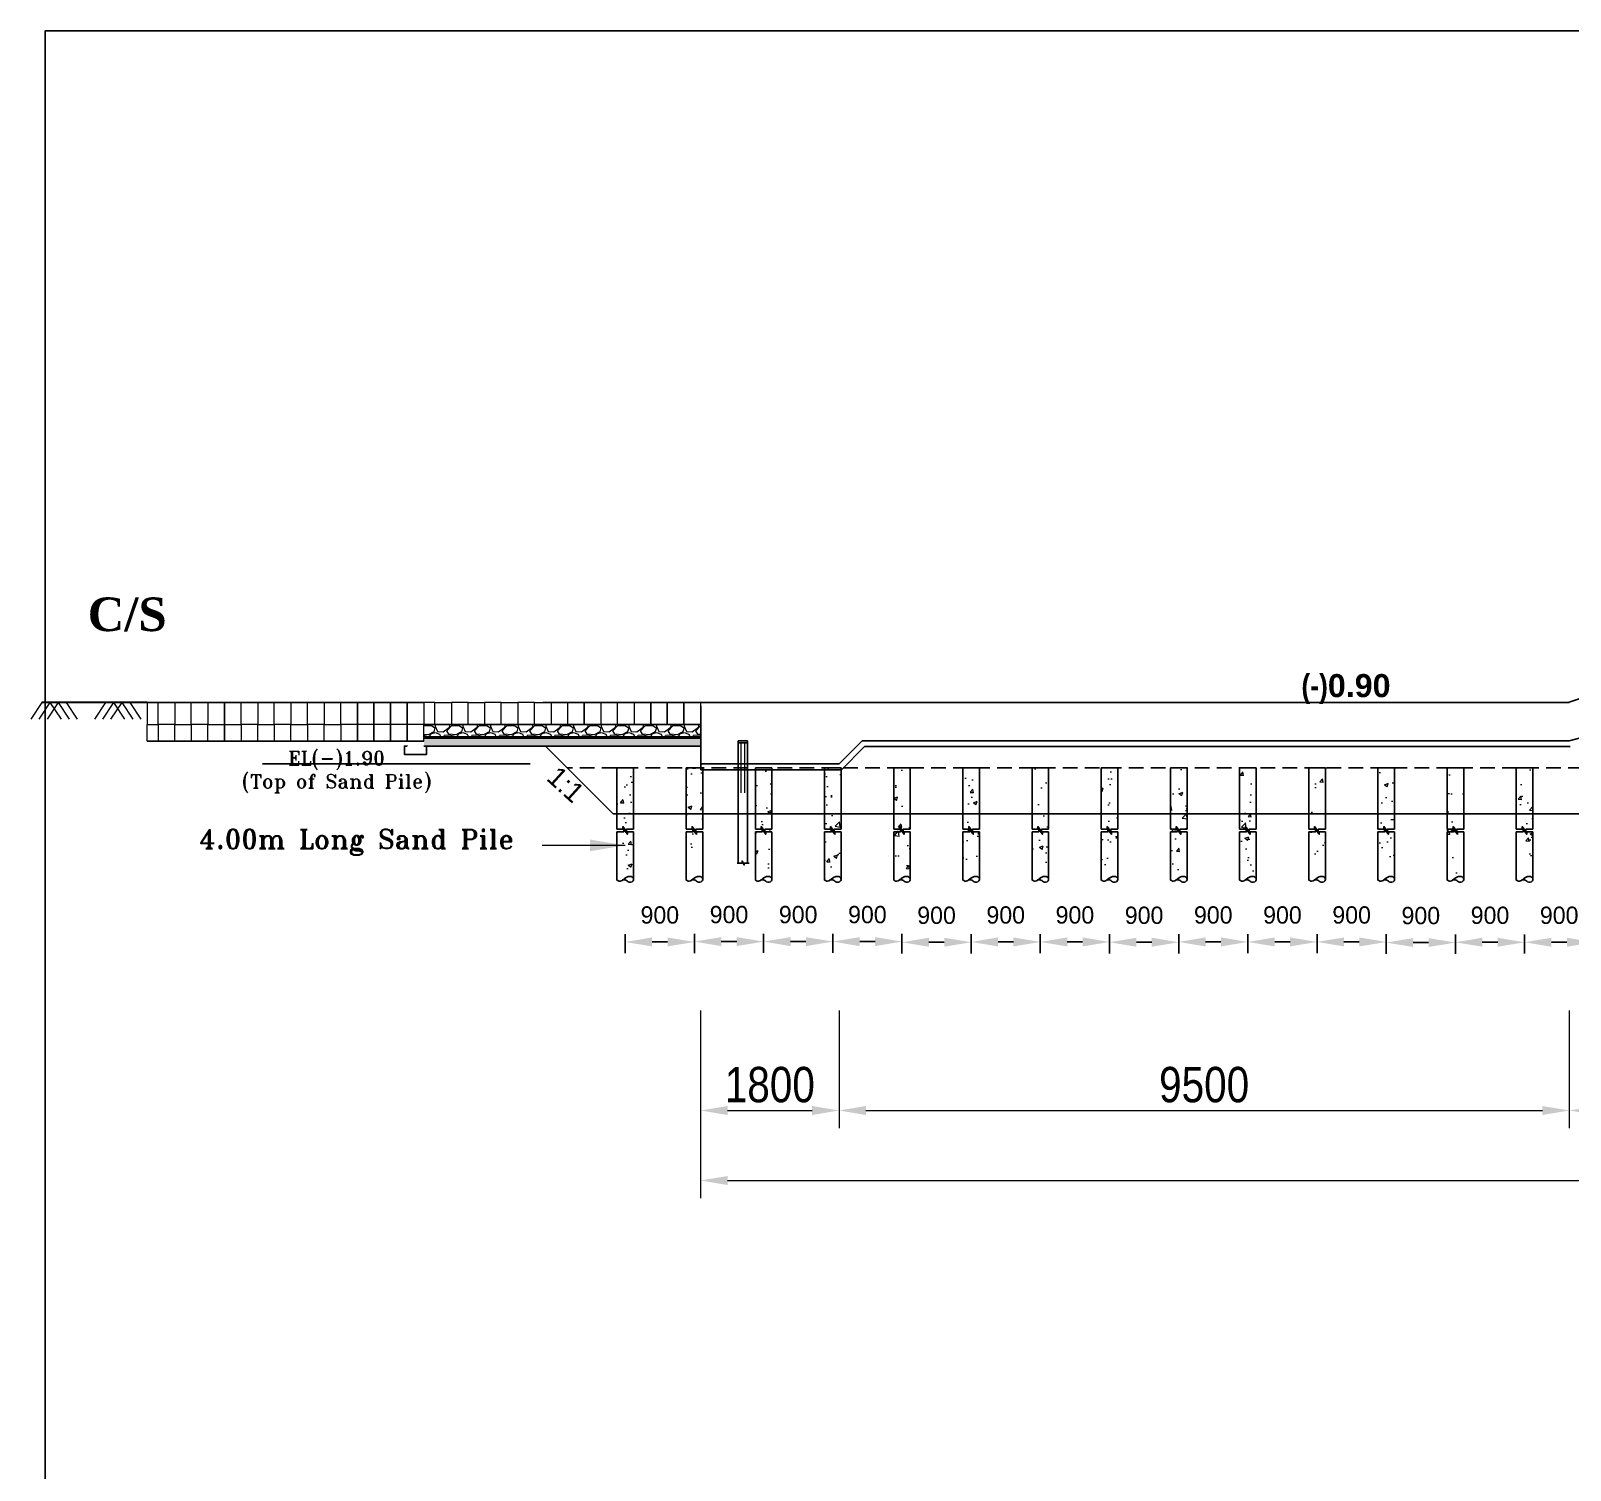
# Model space of a CAD drawing. Extents: x -358915 to 1258323, y -1585493 to -305611.
# Drawn here: x 951392 to 971418, y -1495691 to -1476960 of the extents above; entities that cross this region are included whole.
import ezdxf

# ---------------------------------------------------------------- set-up
doc = ezdxf.new("R2010")
doc.units = 0
doc.header["$LTSCALE"] = 300
doc.header["$MEASUREMENT"] = 0
doc.linetypes.add('DASHED2', pattern=[9.525, 6.35, -3.175])
doc.layers.get('DEFPOINTS').update_dxf_attribs({"linetype": 'CONTINUOUS'})
for name, color, linetype, lineweight in [('Dim', 7, 'CONTINUOUS', 9), ('Dimension', 8, 'CONTINUOUS', 18), ('HATCH', 252, 'CONTINUOUS', 5), ('line2', 3, 'CONTINUOUS', 30)]:
    doc.layers.add(name, color=color, linetype=linetype, lineweight=lineweight)
for name, color, linetype in [('LINE', 7, 'CONTINUOUS'), ('P1', 7, 'CONTINUOUS'), ('TEXT', 10, 'CONTINUOUS')]:
    doc.layers.add(name, color=color, linetype=linetype)
doc.styles.add('1-2', font='arial.ttf')
doc.styles.add('BIG', font='ROMANT.SHX')
doc.styles.add('dimText', font='ARIALN.TTF')
doc.styles.add('text', font='ARIALN.TTF', dxfattribs={"height": 1.6})
doc.dimstyles.new('3', dxfattribs={"dimtxt": 225, "dimasz": 350, "dimexe": 100, "dimexo": 25, "dimgap": 9, "dimtad": 0, "dimdec": 0, "dimzin": 0, "dimdsep": 46, "dimtxsty": 'Standard', "dimcen": 0, "dimclrd": 5, "dimclre": 6, "dimclrt": 256, "dimadec": 0, "dimazin": 0, "dimtfac": 1, "dimtdec": 0, "dimtofl": 0, "dimtmove": 2, "dimatfit": 3, "dimfxl": 1, "dimtolj": 1, "dimtzin": 0, "dimarcsym": 0})
doc.dimstyles.new('dim_230', dxfattribs={"dimtxt": 460, "dimasz": 460, "dimexe": 230, "dimexo": 100, "dimgap": 100, "dimtad": 1, "dimdec": 0, "dimzin": 0, "dimdsep": 46, "dimtxsty": 'dimText', "dimcen": 0.09, "dimclrd": 256, "dimclre": 256, "dimclrt": 7, "dimadec": 0, "dimazin": 0, "dimtfac": 1, "dimtdec": 0, "dimtofl": 0, "dimtmove": 0, "dimatfit": 3, "dimfxl": 1, "dimtolj": 1, "dimtzin": 0, "dimlwd": -1, "dimlwe": -1, "dimarcsym": 0})

# ---------------------------------------------------------------- blocks, each defined once
blk = doc.blocks.new('*D1559')
at = {"layer": 'DEFPOINTS', "color": 0, "ltscale": 500}
for p in [(960106, -1489608), (961906, -1489608), (961906, -1491010)]:
    blk.add_point(p, dxfattribs=at)
at = {"layer": 'Dim', "ltscale": 500}
for p, q in [((960106, -1489708), (960106, -1491240)), ((961906, -1489708), (961906, -1491240)), ((960456, -1491010), (961556, -1491010))]:
    blk.add_line(p, q, dxfattribs=at)
for points in [[(960456, -1490952), (960456, -1491069), (960106, -1491010)], [(961556, -1490952), (961556, -1491069), (961906, -1491010)]]:
    blk.add_solid(points, dxfattribs=at)
at = {"layer": 'Dim', "color": 7, "ltscale": 500, "insert": (961006, -1490676), "char_height": 460, "attachment_point": 5, "style": 'dimText'}
blk.add_mtext('\\A1;1800', dxfattribs=at)
blk = doc.blocks.new('*D1560')
at = {"layer": 'DEFPOINTS', "color": 0, "ltscale": 500}
for p in [(961906, -1489608), (971406, -1489608), (971406, -1491010)]:
    blk.add_point(p, dxfattribs=at)
at = {"layer": 'Dim', "ltscale": 500}
for p, q in [((961906, -1489708), (961906, -1491240)), ((971406, -1489708), (971406, -1491240)), ((962256, -1491010), (971056, -1491010))]:
    blk.add_line(p, q, dxfattribs=at)
for points in [[(962256, -1490952), (962256, -1491069), (961906, -1491010)], [(971056, -1490952), (971056, -1491069), (971406, -1491010)]]:
    blk.add_solid(points, dxfattribs=at)
at = {"layer": 'Dim', "color": 7, "ltscale": 500, "insert": (966656, -1490676), "char_height": 460, "attachment_point": 5, "style": 'dimText'}
blk.add_mtext('\\A1;9500', dxfattribs=at)
blk = doc.blocks.new('*D1561')
at = {"layer": 'DEFPOINTS', "color": 0, "ltscale": 500}
for p in [(971406, -1489608), (974606, -1489608), (974606, -1491010)]:
    blk.add_point(p, dxfattribs=at)
at = {"layer": 'Dim', "ltscale": 500}
for p, q in [((971406, -1489708), (971406, -1491240)), ((974606, -1489708), (974606, -1491240)), ((971756, -1491010), (974256, -1491010))]:
    blk.add_line(p, q, dxfattribs=at)
for points in [[(971756, -1490952), (971756, -1491069), (971406, -1491010)], [(974256, -1490952), (974256, -1491069), (974606, -1491010)]]:
    blk.add_solid(points, dxfattribs=at)
at = {"layer": 'Dim', "color": 7, "ltscale": 500, "insert": (973006, -1490676), "char_height": 460, "attachment_point": 5, "style": 'dimText'}
blk.add_mtext('\\A1;3200', dxfattribs=at)
blk = doc.blocks.new('*D1568')
at = {"layer": 'DEFPOINTS', "color": 0, "ltscale": 500}
for p in [(960106, -1490085), (1001176, -1490085), (1001176, -1491921)]:
    blk.add_point(p, dxfattribs=at)
at = {"layer": 'Dim', "ltscale": 500}
for p, q in [((960106, -1490185), (960106, -1492151)), ((1001176, -1490185), (1001176, -1492151)), ((960456, -1491921), (1000826, -1491921))]:
    blk.add_line(p, q, dxfattribs=at)
for points in [[(960456, -1491863), (960456, -1491980), (960106, -1491921)], [(1000826, -1491863), (1000826, -1491980), (1001176, -1491921)]]:
    blk.add_solid(points, dxfattribs=at)
at = {"layer": 'Dim', "color": 7, "ltscale": 500, "insert": (980641, -1491586), "char_height": 460, "attachment_point": 5, "style": 'dimText'}
blk.add_mtext('\\A1;41090', dxfattribs=at)
blk = doc.blocks.new('pile-X')
at = {"layer": 'Dim', "ltscale": 50}
h = blk.add_hatch(dxfattribs=at)
h.set_pattern_fill('AR-CONC', color=8, scale=100, style=0)
h.set_pattern_definition([(50, (-3010845.5, 571089.3), (717.26018, -62.75213), [75, -825]), (355, (-3010845.5, 571089.3), (-138.75133, 752.19213), [60, -660]), (100.4514, (-3010785.7, 571084.1), (578.50938, 689.43954), [63.74019, -701.14211]), (46.1842, (-3010845.5, 571289.3), (1067.24105, -165.51901), [112.5, -1237.5]), (96.6356, (-3010756.5, 571275.5), (934.6627, 974.11787), [95.6103, -1051.713]), (351.1842, (-3010845.5, 571289.3), (934.66195, 974.1186), [90, -990]), (21, (-3010745.5, 571239.3), (596.90705, -402.61889), [75, -825]), (326, (-3010745.5, 571239.3), (243.31533, 725.15005), [60, -660]), (71.4514, (-3010695.7, 571205.75), (840.22263, 322.5305), [63.74019, -701.14211]), (37.5, (-3010845.48, 571089.3), (12.159855, 332.893854), [0, -652, 0, -670, 0, -662.5]), (7.5, (-3010845.48, 571089.3), (263.069537, 394.41171), [0, -382, 0, -637, 0, -252.5]), (327.5, (-3011068.48, 571089.3), (533.822436, -22.554872), [0, -250, 0, -780, 0, -1035]), (317.5, (-3011168.48, 571089.3), (583.18617, 100.10498), [0, -325, 0, -518, 0, -735])])
h.paths.add_polyline_path([(-150, -1863), (-44, -1863), (-44, -1814), (22, -1903), (22, -1862), (150, -1862), (150, 0), (-150, 0)])
at = {"layer": 'P1', "ltscale": 50}
for points in [[(-150, 0), (-150, -1112)], [(-150, 0), (150, 0)], [(150, 0), (150, -1112)], [(-150, -1112), (-44, -1112), (-44, -1064), (22, -1152), (22, -1112), (150, -1112)], [(-150, -1161), (-29, -1161), (-29, -1113), (38, -1201), (38, -1161), (150, -1161)], [(-150, -1161), (-150, -2029)], [(150, -1161), (150, -2011)]]:
    blk.add_lwpolyline(points, dxfattribs=at)
blk.add_spline([(-150, -2029), (-115, -2047), (-72, -2042), (-23, -2010), (15, -1981), (67, -1965), (106, -1968), (132, -1982), (144, -1997), (150, -2011), (150, -2024), (123, -2061), (73, -2067), (38, -2051), (10, -2031), (-18, -2023), (-51, -2031)], degree=3, dxfattribs=at)
blk = doc.blocks.new('*D1599')
at = {"layer": 'DEFPOINTS', "color": 0}
for p in [(971725, -1488821), (970825, -1488994), (971725, -1488994)]:
    blk.add_point(p, dxfattribs=at)
at = {"layer": 'LINE', "color": 6, "lineweight": -2}
for p, q in [((970825, -1488969), (970825, -1488721)), ((971725, -1488969), (971725, -1488721))]:
    blk.add_line(p, q, dxfattribs=at)
at = {"layer": 'LINE', "color": 5, "lineweight": -2}
blk.add_line((971175, -1488821), (971375, -1488821), dxfattribs=at)
at = {"layer": 'LINE', "color": 5}
for points in [[(971175, -1488762), (971175, -1488879), (970825, -1488821)], [(971375, -1488762), (971375, -1488879), (971725, -1488821)]]:
    blk.add_solid(points, dxfattribs=at)
at = {"layer": 'LINE', "insert": (971275, -1488471), "char_height": 225, "attachment_point": 5}
blk.add_mtext('\\A1;900', dxfattribs=at)
blk = doc.blocks.new('*D1603')
at = {"layer": 'DEFPOINTS', "color": 0}
for p in [(969925, -1488821), (969925, -1488994), (970825, -1488994)]:
    blk.add_point(p, dxfattribs=at)
at = {"layer": 'LINE', "color": 6, "lineweight": -2}
for p, q in [((969925, -1488969), (969925, -1488721)), ((970825, -1488969), (970825, -1488721))]:
    blk.add_line(p, q, dxfattribs=at)
at = {"layer": 'LINE', "color": 5, "lineweight": -2}
blk.add_line((970475, -1488821), (970275, -1488821), dxfattribs=at)
at = {"layer": 'LINE', "color": 5}
for points in [[(970275, -1488762), (970275, -1488879), (969925, -1488821)], [(970475, -1488762), (970475, -1488879), (970825, -1488821)]]:
    blk.add_solid(points, dxfattribs=at)
at = {"layer": 'LINE', "insert": (970375, -1488471), "char_height": 225, "attachment_point": 5}
blk.add_mtext('\\A1;900', dxfattribs=at)
blk = doc.blocks.new('*D1604')
at = {"layer": 'DEFPOINTS', "color": 0}
for p in [(969025, -1488825), (969025, -1488998), (969925, -1488998)]:
    blk.add_point(p, dxfattribs=at)
at = {"layer": 'LINE', "color": 6, "lineweight": -2}
for p, q in [((969025, -1488973), (969025, -1488725)), ((969925, -1488973), (969925, -1488725))]:
    blk.add_line(p, q, dxfattribs=at)
at = {"layer": 'LINE', "color": 5, "lineweight": -2}
blk.add_line((969575, -1488825), (969375, -1488825), dxfattribs=at)
at = {"layer": 'LINE', "color": 5}
for points in [[(969375, -1488767), (969375, -1488883), (969025, -1488825)], [(969575, -1488767), (969575, -1488883), (969925, -1488825)]]:
    blk.add_solid(points, dxfattribs=at)
at = {"layer": 'LINE', "insert": (969475, -1488475), "char_height": 225, "attachment_point": 5}
blk.add_mtext('\\A1;900', dxfattribs=at)
blk = doc.blocks.new('*D1605')
at = {"layer": 'DEFPOINTS', "color": 0}
for p in [(968125, -1488817), (968125, -1488989), (969025, -1488989)]:
    blk.add_point(p, dxfattribs=at)
at = {"layer": 'LINE', "color": 6, "lineweight": -2}
for p, q in [((968125, -1488964), (968125, -1488717)), ((969025, -1488964), (969025, -1488717))]:
    blk.add_line(p, q, dxfattribs=at)
at = {"layer": 'LINE', "color": 5, "lineweight": -2}
blk.add_line((968675, -1488817), (968475, -1488817), dxfattribs=at)
at = {"layer": 'LINE', "color": 5}
for points in [[(968475, -1488758), (968475, -1488875), (968125, -1488817)], [(968675, -1488758), (968675, -1488875), (969025, -1488817)]]:
    blk.add_solid(points, dxfattribs=at)
at = {"layer": 'LINE', "insert": (968575, -1488467), "char_height": 225, "attachment_point": 5}
blk.add_mtext('\\A1;900', dxfattribs=at)
blk = doc.blocks.new('*D1606')
at = {"layer": 'DEFPOINTS', "color": 0}
for p in [(967225, -1488817), (967225, -1488989), (968125, -1488989)]:
    blk.add_point(p, dxfattribs=at)
at = {"layer": 'LINE', "color": 6, "lineweight": -2}
for p, q in [((967225, -1488964), (967225, -1488717)), ((968125, -1488964), (968125, -1488717))]:
    blk.add_line(p, q, dxfattribs=at)
at = {"layer": 'LINE', "color": 5, "lineweight": -2}
blk.add_line((967775, -1488817), (967575, -1488817), dxfattribs=at)
at = {"layer": 'LINE', "color": 5}
for points in [[(967575, -1488758), (967575, -1488875), (967225, -1488817)], [(967775, -1488758), (967775, -1488875), (968125, -1488817)]]:
    blk.add_solid(points, dxfattribs=at)
at = {"layer": 'LINE', "insert": (967675, -1488467), "char_height": 225, "attachment_point": 5}
blk.add_mtext('\\A1;900', dxfattribs=at)
blk = doc.blocks.new('*D1607')
at = {"layer": 'DEFPOINTS', "color": 0}
for p in [(965425, -1488821), (965425, -1488994), (966325, -1488994)]:
    blk.add_point(p, dxfattribs=at)
at = {"layer": 'LINE', "color": 6, "lineweight": -2}
for p, q in [((965425, -1488969), (965425, -1488721)), ((966325, -1488969), (966325, -1488721))]:
    blk.add_line(p, q, dxfattribs=at)
at = {"layer": 'LINE', "color": 5, "lineweight": -2}
blk.add_line((965975, -1488821), (965775, -1488821), dxfattribs=at)
at = {"layer": 'LINE', "color": 5}
for points in [[(965775, -1488762), (965775, -1488879), (965425, -1488821)], [(965975, -1488762), (965975, -1488879), (966325, -1488821)]]:
    blk.add_solid(points, dxfattribs=at)
at = {"layer": 'LINE', "insert": (965875, -1488471), "char_height": 225, "attachment_point": 5}
blk.add_mtext('\\A1;900', dxfattribs=at)
blk = doc.blocks.new('*D1608')
at = {"layer": 'DEFPOINTS', "color": 0}
for p in [(966325, -1488817), (966325, -1488989), (967225, -1488989)]:
    blk.add_point(p, dxfattribs=at)
at = {"layer": 'LINE', "color": 6, "lineweight": -2}
for p, q in [((966325, -1488964), (966325, -1488717)), ((967225, -1488964), (967225, -1488717))]:
    blk.add_line(p, q, dxfattribs=at)
at = {"layer": 'LINE', "color": 5, "lineweight": -2}
blk.add_line((966875, -1488817), (966675, -1488817), dxfattribs=at)
at = {"layer": 'LINE', "color": 5}
for points in [[(966675, -1488758), (966675, -1488875), (966325, -1488817)], [(966875, -1488758), (966875, -1488875), (967225, -1488817)]]:
    blk.add_solid(points, dxfattribs=at)
at = {"layer": 'LINE', "insert": (966775, -1488467), "char_height": 225, "attachment_point": 5}
blk.add_mtext('\\A1;900', dxfattribs=at)
blk = doc.blocks.new('*D1609')
at = {"layer": 'DEFPOINTS', "color": 0}
for p in [(964525, -1488989), (965425, -1488817), (965425, -1488989)]:
    blk.add_point(p, dxfattribs=at)
at = {"layer": 'LINE', "color": 6, "lineweight": -2}
for p, q in [((964525, -1488964), (964525, -1488717)), ((965425, -1488964), (965425, -1488717))]:
    blk.add_line(p, q, dxfattribs=at)
at = {"layer": 'LINE', "color": 5, "lineweight": -2}
blk.add_line((964875, -1488817), (965075, -1488817), dxfattribs=at)
at = {"layer": 'LINE', "color": 5}
for points in [[(964875, -1488758), (964875, -1488875), (964525, -1488817)], [(965075, -1488758), (965075, -1488875), (965425, -1488817)]]:
    blk.add_solid(points, dxfattribs=at)
at = {"layer": 'LINE', "insert": (964975, -1488467), "char_height": 225, "attachment_point": 5}
blk.add_mtext('\\A1;900', dxfattribs=at)
blk = doc.blocks.new('*D1610')
at = {"layer": 'DEFPOINTS', "color": 0}
for p in [(963625, -1488817), (963625, -1488989), (964525, -1488989)]:
    blk.add_point(p, dxfattribs=at)
at = {"layer": 'LINE', "color": 6, "lineweight": -2}
for p, q in [((963625, -1488964), (963625, -1488717)), ((964525, -1488964), (964525, -1488717))]:
    blk.add_line(p, q, dxfattribs=at)
at = {"layer": 'LINE', "color": 5, "lineweight": -2}
blk.add_line((964175, -1488817), (963975, -1488817), dxfattribs=at)
at = {"layer": 'LINE', "color": 5}
for points in [[(963975, -1488758), (963975, -1488875), (963625, -1488817)], [(964175, -1488758), (964175, -1488875), (964525, -1488817)]]:
    blk.add_solid(points, dxfattribs=at)
at = {"layer": 'LINE', "insert": (964075, -1488467), "char_height": 225, "attachment_point": 5}
blk.add_mtext('\\A1;900', dxfattribs=at)
blk = doc.blocks.new('*D1611')
at = {"layer": 'DEFPOINTS', "color": 0}
for p in [(962725, -1488821), (962725, -1488994), (963625, -1488994)]:
    blk.add_point(p, dxfattribs=at)
at = {"layer": 'LINE', "color": 6, "lineweight": -2}
for p, q in [((962725, -1488969), (962725, -1488721)), ((963625, -1488969), (963625, -1488721))]:
    blk.add_line(p, q, dxfattribs=at)
at = {"layer": 'LINE', "color": 5, "lineweight": -2}
blk.add_line((963275, -1488821), (963075, -1488821), dxfattribs=at)
at = {"layer": 'LINE', "color": 5}
for points in [[(963075, -1488762), (963075, -1488879), (962725, -1488821)], [(963275, -1488762), (963275, -1488879), (963625, -1488821)]]:
    blk.add_solid(points, dxfattribs=at)
at = {"layer": 'LINE', "insert": (963175, -1488471), "char_height": 225, "attachment_point": 5}
blk.add_mtext('\\A1;900', dxfattribs=at)
blk = doc.blocks.new('*D1612')
at = {"layer": 'DEFPOINTS', "color": 0}
for p in [(961825, -1488812), (961825, -1488985), (962725, -1488985)]:
    blk.add_point(p, dxfattribs=at)
at = {"layer": 'LINE', "color": 6, "lineweight": -2}
for p, q in [((961825, -1488960), (961825, -1488712)), ((962725, -1488960), (962725, -1488712))]:
    blk.add_line(p, q, dxfattribs=at)
at = {"layer": 'LINE', "color": 5, "lineweight": -2}
blk.add_line((962375, -1488812), (962175, -1488812), dxfattribs=at)
at = {"layer": 'LINE', "color": 5}
for points in [[(962175, -1488754), (962175, -1488871), (961825, -1488812)], [(962375, -1488754), (962375, -1488871), (962725, -1488812)]]:
    blk.add_solid(points, dxfattribs=at)
at = {"layer": 'LINE', "insert": (962275, -1488462), "char_height": 225, "attachment_point": 5}
blk.add_mtext('\\A1;900', dxfattribs=at)
blk = doc.blocks.new('*D1613')
at = {"layer": 'DEFPOINTS', "color": 0}
for p in [(960925, -1488812), (960925, -1488985), (961825, -1488985)]:
    blk.add_point(p, dxfattribs=at)
at = {"layer": 'LINE', "color": 6, "lineweight": -2}
for p, q in [((960925, -1488960), (960925, -1488712)), ((961825, -1488960), (961825, -1488712))]:
    blk.add_line(p, q, dxfattribs=at)
at = {"layer": 'LINE', "color": 5, "lineweight": -2}
blk.add_line((961475, -1488812), (961275, -1488812), dxfattribs=at)
at = {"layer": 'LINE', "color": 5}
for points in [[(961275, -1488754), (961275, -1488871), (960925, -1488812)], [(961475, -1488754), (961475, -1488871), (961825, -1488812)]]:
    blk.add_solid(points, dxfattribs=at)
at = {"layer": 'LINE', "insert": (961375, -1488462), "char_height": 225, "attachment_point": 5}
blk.add_mtext('\\A1;900', dxfattribs=at)
blk = doc.blocks.new('*D1614')
at = {"layer": 'DEFPOINTS', "color": 0}
for p in [(959125, -1488817), (959125, -1488989), (960025, -1488989)]:
    blk.add_point(p, dxfattribs=at)
at = {"layer": 'LINE', "color": 6, "lineweight": -2}
for p, q in [((959125, -1488964), (959125, -1488717)), ((960025, -1488964), (960025, -1488717))]:
    blk.add_line(p, q, dxfattribs=at)
at = {"layer": 'LINE', "color": 5, "lineweight": -2}
blk.add_line((959675, -1488817), (959475, -1488817), dxfattribs=at)
at = {"layer": 'LINE', "color": 5}
for points in [[(959475, -1488758), (959475, -1488875), (959125, -1488817)], [(959675, -1488758), (959675, -1488875), (960025, -1488817)]]:
    blk.add_solid(points, dxfattribs=at)
at = {"layer": 'LINE', "insert": (959575, -1488467), "char_height": 225, "attachment_point": 5}
blk.add_mtext('\\A1;900', dxfattribs=at)
blk = doc.blocks.new('*D1615')
at = {"layer": 'DEFPOINTS', "color": 0}
for p in [(960025, -1488812), (960025, -1488985), (960925, -1488985)]:
    blk.add_point(p, dxfattribs=at)
at = {"layer": 'LINE', "color": 6, "lineweight": -2}
for p, q in [((960025, -1488960), (960025, -1488712)), ((960925, -1488960), (960925, -1488712))]:
    blk.add_line(p, q, dxfattribs=at)
at = {"layer": 'LINE', "color": 5, "lineweight": -2}
blk.add_line((960575, -1488812), (960375, -1488812), dxfattribs=at)
at = {"layer": 'LINE', "color": 5}
for points in [[(960375, -1488754), (960375, -1488871), (960025, -1488812)], [(960575, -1488754), (960575, -1488871), (960925, -1488812)]]:
    blk.add_solid(points, dxfattribs=at)
at = {"layer": 'LINE', "insert": (960475, -1488462), "char_height": 225, "attachment_point": 5}
blk.add_mtext('\\A1;900', dxfattribs=at)

msp = doc.modelspace()

# ---------------------------------------------------------------- hatches: boundary and pattern name
at = {"layer": 'Dim', "ltscale": 500}
h = msp.add_hatch(dxfattribs=at)
h.set_pattern_fill('GRAVEL', color=8, scale=360)
h.set_pattern_definition([(228.012788, (902550.057, -1523243.276), (-2880, -3240), [48.433, -4794.8717]), (184.96974, (902517.657, -1523279.276), (4320, 360), [83.1125, -8228.1329]), (132.510447, (902434.857, -1523286.476), (3600, -3960), [58.6037, -5801.7717]), (267.27369, (902294.457, -1523376.476), (360, 7200), [75.6857, -7492.8809]), (292.833654, (902290.857, -1523452.076), (-1800, 4320), [74.2158, -7347.3743]), (357.27369, (902319.657, -1523520.476), (-7200, 360), [75.6857, -7492.8809]), (37.69424, (902395.257, -1523524.076), (-4680, -3600), [100.0904, -9908.9455]), (72.255328, (902474.457, -1523462.876), (2520, 7920), [94.4957, -9355.0757]), (121.429566, (902503.257, -1523372.876), (-2880, 4680), [75.942, -7518.2663]), (175.23636, (902463.657, -1523308.076), (3960, -360), [86.6995, -4248.2745]), (222.397438, (902377.257, -1523300.876), (-4320, -3960), [112.1213, -11100.015]), (138.814075, (902650.857, -1523380.076), (-2520, 2160), [38.2684, -3788.5841]), (171.469234, (902622.057, -1523354.876), (4680, -720), [72.8053, -7207.7441]), (225, (902550.06, -1523344.08), (-4e-14, -360), [50.9116, -458.2053]), (203.19859, (902524.857, -1523300.876), (1800, 720), [27.4169, -2714.2614]), (291.80141, (902499.66, -1523311.676), (-360, 1080), [38.773, -1899.8863]), (30.96376, (902514.057, -1523347.676), (1080, 720), [62.9744, -2036.1682]), (161.56505, (902568.06, -1523315.28), (720, -360), [45.5368, -1092.8832]), (16.38954, (902290.857, -1523311.676), (3600, 1080), [63.792, -6315.4243]), (70.346176, (902352.057, -1523293.676), (-1440, -3960), [53.518, -5298.2668]), (293.19859, (902568.057, -1523243.276), (-720, 1800), [54.8334, -2686.845]), (343.61046, (902589.657, -1523293.676), (-3600, 1080), [63.792, -6315.4243]), (339.443955, (902290.857, -1523534.876), (-1800, 720), [61.5168, -3014.3245]), (294.77514, (902348.457, -1523556.476), (-1800, 3960), [51.544, -5102.8715]), (66.80141, (902571.657, -1523603.276), (720, 1800), [54.8334, -2686.845]), (17.354025, (902593.257, -1523552.876), (-4680, -1440), [60.3472, -5974.3525]), (69.443955, (902395.257, -1523603.276), (-720, -1800), [30.7584, -3045.083]), (101.30993, (902550.06, -1523603.276), (-360, 1440), [18.3564, -1817.2906]), (165.96376, (902546.46, -1523585.28), (1080, -360), [74.2158, -1410.1022]), (186.009006, (902474.457, -1523567.276), (3600, 360), [68.778, -6809.0123]), (303.69007, (902514.06, -1523380.08), (-360, 720), [51.92, -1246.0785]), (353.157227, (902542.857, -1523423.276), (6120, -720), [90.6458, -8973.9225]), (60.945396, (902632.857, -1523434.076), (-1440, -2520), [37.0642, -3669.3627]), (90, (902650.86, -1523401.68), (-360, 360), [21.6, -338.4]), (120.256437, (902467.257, -1523556.476), (1440, -2520), [50.0126, -4951.2672]), (48.012788, (902442.057, -1523513.276), (2880, 3240), [96.866, -4746.4387]), (0, (902506.86, -1523441.28), (360, 360), [93.6, -266.4]), (325.304846, (902600.457, -1523441.276), (3600, -2520), [56.921, -5635.1787]), (254.0546, (902647.257, -1523473.676), (-360, -1440), [52.4167, -2568.4228]), (207.645975, (902632.857, -1523524.076), (-6840, -3600), [85.3434, -8449.0107]), (175.426079, (902557.257, -1523563.676), (-4680, 360), [90.2876, -8938.4664])])
h.paths.add_polyline_path([(960106.3, -1486156.8), (960106.3, -1485988), (958413, -1485988), (958197, -1485988), (956504.4, -1485988), (956504.4, -1486156.8)])
h = msp.add_hatch(dxfattribs=at)
h.set_pattern_fill('AR-SAND', color=8, scale=43.2)
h.set_pattern_definition([(37.5, (902290.86, -1523603.276), (-2.72131, 83.23879), [0, -65.664, 0, -73.44, 0, -70.2]), (7.5, (902290.86, -1523603.28), (76.45435, 121.91671), [0, -35.424, 0, -59.184, 0, -22.68]), (327.5, (902237.72, -1523603.276), (134.53093, 0.24447), [0, -21.6, 0, -77.76, 0, -101.52]), (317.5, (902237.72, -1523603.28), (129.86467, 37.91558), [0, -10.8, 0, -50.976, 0, -58.32])])
h.paths.add_polyline_path([(960106.3, -1486269.3), (960106.3, -1486156.8), (956504.4, -1486156.8), (956506.1, -1486268)])
at = {"layer": 'HATCH', "ltscale": 10}
h = msp.add_hatch(dxfattribs=at)
h.set_pattern_fill('ANSI31', color=256, scale=375, angle=45, style=0)
h.set_pattern_definition([(90, (943994.113, -1477176.8), (-46.875, 7e-15), [])])
h.paths.add_polyline_path([(960596.3, -1486876.3), (960640.5, -1486876.3), (960640.5, -1486862.8), (960668.5, -1486888.8), (960668.5, -1486876.3), (960716.3, -1486876.3), (960716.3, -1486225.5), (960596.3, -1486225.5)])

# ---------------------------------------------------------------- linework, layer by layer
at = {"layer": 'Dim', "ltscale": 500}
for points in [[(952903.9, -1485987.9), (953048, -1485988), (953047.9, -1485699.6), (952903.9, -1485699.6)], [(953264, -1485988), (953048, -1485988), (953047.9, -1485699.6), (953263.9, -1485700)], [(953264, -1485988), (953480, -1485988), (953479.9, -1485700), (953263.9, -1485700)], [(953696, -1485988), (953480, -1485988), (953479.9, -1485700), (953695.9, -1485700)], [(953696, -1485988), (953912, -1485988), (953911.9, -1485700), (953695.9, -1485700)], [(953912, -1485988), (954128, -1485988), (954127.9, -1485700), (953911.9, -1485700)], [(954344, -1485988), (954128, -1485988), (954127.9, -1485700), (954343.9, -1485700)], [(954344, -1485988), (954560, -1485988), (954559.9, -1485700), (954343.9, -1485700)], [(954776, -1485988), (954560, -1485988), (954559.9, -1485700), (954775.9, -1485700)], [(954776, -1485988), (954992, -1485988), (954991.9, -1485700), (954775.9, -1485700)], [(955208, -1485988), (954992, -1485988), (954991.9, -1485700), (955207.9, -1485700)], [(955208, -1485988), (955424, -1485988), (955423.9, -1485700), (955207.9, -1485700)], [(955640, -1485988), (955424, -1485988), (955423.9, -1485700), (955639.9, -1485700)], [(955856, -1485988), (955640, -1485988), (955639.9, -1485700), (955855.9, -1485700)], [(956072, -1485988), (955856, -1485988), (955855.9, -1485700), (956071.9, -1485700)], [(956288, -1485988), (956072, -1485988), (956071.9, -1485700), (956287.9, -1485700)], [(956503.9, -1485988), (956288, -1485988), (956287.9, -1485700), (956503.9, -1485700)], [(956504.2, -1485988), (956648.2, -1485988), (956648.2, -1485700), (956504.2, -1485700)], [(956864.2, -1485988), (956648.2, -1485988), (956648.2, -1485700), (956864.2, -1485700)], [(956864.2, -1485988), (957080.2, -1485988), (957080.2, -1485700), (956864.2, -1485700)], [(957296.2, -1485988), (957080.2, -1485988), (957080.2, -1485700), (957296.2, -1485700)], [(957296.2, -1485988), (957512.2, -1485988), (957512.2, -1485700), (957296.2, -1485700)], [(957728.4, -1485988), (957512.2, -1485988), (957512.2, -1485700), (957728.4, -1485700)], [(957728.4, -1485988), (957944.4, -1485988), (957944.4, -1485700), (957728.4, -1485700)], [(958160.4, -1485988), (957944.4, -1485988), (957944.4, -1485700), (958160.4, -1485700)], [(958160.4, -1485988), (958376.4, -1485988), (958376.4, -1485700), (958160.4, -1485700)], [(958592.4, -1485988), (958376.4, -1485988), (958376.4, -1485700), (958592.4, -1485700)], [(958808.4, -1485988), (958592.4, -1485988), (958592.4, -1485700), (958808.4, -1485700)], [(958808.4, -1485988), (959024.4, -1485988), (959024.4, -1485700), (958808.4, -1485700)], [(959240.4, -1485988), (959024.4, -1485988), (959024.4, -1485700), (959240.4, -1485700)], [(959240.4, -1485988), (959456.2, -1485988), (959456.2, -1485700), (959240.4, -1485700)], [(959456.2, -1485988), (959672.2, -1485988), (959672.2, -1485700), (959456.2, -1485700)], [(959671.4, -1485988), (959887.4, -1485988), (959887.3, -1485700), (959671.3, -1485700)], [(959887.4, -1485988), (960106.3, -1485988), (960106.3, -1485700), (959887.3, -1485700)], [(952903.9, -1485987.9), (953048, -1485988), (953048, -1486204), (952903.9, -1486204)], [(953264, -1485988), (953048, -1485988), (953048, -1486204), (953264, -1486204)], [(953264, -1485988), (953480, -1485988), (953480, -1486204), (953264, -1486204)], [(953696, -1485988), (953480, -1485988), (953480, -1486204), (953696, -1486204)], [(953696, -1485988), (953912, -1485988), (953912, -1486204), (953696, -1486204)], [(953912, -1485988), (954128, -1485988), (954128, -1486204), (953912, -1486204)], [(954344, -1485988), (954128, -1485988), (954128, -1486204), (954344, -1486204)], [(954344, -1485988), (954560, -1485988), (954560, -1486204), (954344, -1486204)], [(954776, -1485988), (954560, -1485988), (954560, -1486204), (954776, -1486204)], [(954776, -1485988), (954992, -1485988), (954992, -1486204), (954776, -1486204)], [(955208, -1485988), (954992, -1485988), (954992, -1486204), (955208, -1486204)], [(955208, -1485988), (955424, -1485988), (955424, -1486204), (955208, -1486204)], [(955640, -1485988), (955424, -1485988), (955424, -1486204), (955640, -1486204)], [(955856, -1485988), (955640, -1485988), (955640, -1486204), (955856, -1486204)], [(956072, -1485988), (955856, -1485988), (955856, -1486204), (956072, -1486204)], [(956288, -1485988), (956072, -1485988), (956072, -1486204), (956288, -1486204)], [(956503.9, -1485988), (956288, -1485988), (956288, -1486204), (956503.9, -1486204)]]:
    msp.add_lwpolyline(points, close=True, dxfattribs=at)
for points in [[(959457.1, -1485988), (959456.2, -1485988), (959456.2, -1485700), (959457, -1485700)], [(959672.2, -1485988), (959671.4, -1485988), (959671.3, -1485700), (959672.2, -1485700)]]:
    msp.add_lwpolyline(points, dxfattribs=at)
at = {"layer": 'HATCH', "color": 3, "lineweight": 15}
for points in [[(951535.4, -1485700), (951391.7, -1485915.8)], [(951641.3, -1485700), (951497.5, -1485915.8)], [(951747.2, -1485700), (951603.4, -1485915.8)], [(951641.3, -1485700), (951785.2, -1485915.8)], [(951747.2, -1485700), (951891, -1485915.8)], [(951853.1, -1485700), (951996.9, -1485915.8)], [(952362.6, -1485700), (952218.8, -1485915.8)], [(952468.4, -1485700), (952324.7, -1485915.8)], [(952574.3, -1485700), (952430.6, -1485915.8)], [(952468.4, -1485700), (952612.3, -1485915.8)], [(952574.3, -1485700), (952718.2, -1485915.8)], [(952680.2, -1485700), (952824.1, -1485915.8)]]:
    msp.add_lwpolyline(points, dxfattribs=at)
at = {"layer": 'LINE'}
for p, q in [((971390.5, -1485702.6), (974121.3, -1484800)), ((960106.3, -1485700), (959426.3, -1485700)), ((971406.3, -1485700), (960106.3, -1485700)), ((960106.3, -1485750), (960106.3, -1486575)), ((971406.3, -1486200), (973656.3, -1485600)), ((960596.3, -1487790.5), (960596.3, -1486200)), ((960716.3, -1486200), (960596.3, -1486200)), ((960716.3, -1486225), (960596.3, -1486225)), ((960596.3, -1486836), (960596.3, -1486350)), ((960596.3, -1486786), (960596.3, -1486350)), ((960716.3, -1487790.5), (960716.3, -1486200)), ((962206.3, -1486200), (961906.3, -1486500)), ((962237.4, -1486275), (961937.4, -1486575)), ((971406.3, -1486200), (962206.3, -1486200)), ((971418.5, -1486275), (962237.4, -1486275)), ((957889.2, -1486500), (954403.9, -1486500)), ((961906.3, -1486500), (960106.3, -1486500)), ((961937.4, -1486575), (960106.3, -1486575)), ((1001688.3, -1487150), (958967.9, -1487150))]:
    msp.add_line(p, q, dxfattribs=at)
at = {"layer": 'LINE', "ltscale": 500}
for p, q in [((952903.9, -1485700), (956503.9, -1485700)), ((960106.3, -1485700), (958059.4, -1485700)), ((960106.3, -1485988), (956504.2, -1485988)), ((960106.3, -1486156.8), (956504.2, -1486156.8)), ((956503.9, -1486204), (952903.9, -1486204)), ((960106.3, -1486268), (956504.2, -1486268)), ((956504.2, -1486268), (956540.2, -1486268))]:
    msp.add_line(p, q, dxfattribs=at)
at = {"layer": 'LINE', "linetype": 'DASHED2', "ltscale": 0.1}
msp.add_line((1002157.6, -1486550), (958367.9, -1486550), dxfattribs=at)
at = {"layer": 'LINE'}
msp.add_lwpolyline([(1012591.2, -1520104), (951579.2, -1520104), (951579.2, -1476959.8), (1012591.2, -1476959.8)], close=True, dxfattribs=at)
at = {"layer": 'LINE', "ltscale": 500, "const_width": 36}
msp.add_lwpolyline([(956504.2, -1486156.8), (960106.3, -1486156.8)], dxfattribs=at)
at = {"layer": 'LINE', "ltscale": 500}
for points in [[(956288.2, -1486268), (956288.2, -1486268), (956252.2, -1486268), (956252.2, -1486376), (956540.2, -1486376), (956540.2, -1486268)], [(958967.9, -1487150), (958085.9, -1486268)]]:
    msp.add_lwpolyline(points, dxfattribs=at)
at = {"layer": 'LINE'}
msp.add_lwpolyline([(960582, -1487790.5), (960644.9, -1487790.5), (960644.9, -1487761.9), (960673, -1487817.3), (960673, -1487790.5), (960739.4, -1487790.5)], dxfattribs=at)
at = {"layer": 'line2', "color": 1}
msp.add_lwpolyline([(952903.9, -1485700), (951535.4, -1485700)], dxfattribs=at)

# ---------------------------------------------------------------- block references
at = {"layer": 'HATCH', "color": 5, "xscale": 0.7199999999720603, "yscale": 0.7199999999720603, "zscale": 0.7200000000000001}
for p in [(959125.5, -1486550), (960025.5, -1486550), (960925.5, -1486550), (961825.5, -1486550), (962725.5, -1486550), (963625.5, -1486550), (964525.5, -1486550), (965425.5, -1486550), (966325.5, -1486550), (967225.5, -1486550), (968125.5, -1486550), (969025.5, -1486550), (969925.5, -1486550), (970825.5, -1486550)]:
    msp.add_blockref('pile-X', p, dxfattribs=at)

# ---------------------------------------------------------------- texts
at = {"layer": 'Dimension', "color": 1, "lineweight": 13, "ltscale": 2, "insert": (952645.7, -1484555.8), "char_height": 437.4, "attachment_point": 5, "style": '1-2'}
msp.add_mtext('{\\fTimes New Roman|b1|i0|c0|p18;C/S}', dxfattribs=at)
at = {"layer": 'LINE'}
msp.add_text('1:1', height=259.2, rotation=317.73178, dxfattribs=at).set_placement((958086.7, -1486701))
at = {"layer": 'LINE', "attachment_point": 8, "style": 'BIG'}
for s, insert, char_height, width in [('EL(-)1.90\\P(Top of Sand Pile)', (955369.9, -1486876.2), 180, 31496.48), ('4.00m Long Sand Pile', (955630.1, -1487686.1, 0), 250, 8510.082)]:
    msp.add_mtext(s, dxfattribs=dict(at, insert=insert, char_height=char_height, width=width))
at = {"layer": 'TEXT', "color": 2, "insert": (969081.2, -1485331.1, 0), "char_height": 300, "width": 2203.973, "attachment_point": 3, "style": 'text'}
msp.add_mtext('{\\fArial Narrow|b1|i0|c0|p34;\\C6;(-)\\fArial|b1|i0|c0|p34;0.90}', dxfattribs=at)

# ---------------------------------------------------------------- dimensions: what is measured, and where the dimension line sits
at = {"layer": 'Dim', "ltscale": 500}
for base, p1, p2, picture, middle in [((961906.3, -1491010.5), (960106.3, -1489607.8), (961906.3, -1489607.8), '*D1559', (961006.3, -1490675.6)), ((971406.3, -1491010.5), (961906.3, -1489607.8), (971406.3, -1489607.8), '*D1560', (966656.3, -1490675.6)), ((974606.3, -1491010.5), (971406.3, -1489607.8), (974606.3, -1489607.8), '*D1561', (973006.3, -1490675.6))]:
    dim = msp.add_linear_dim(base=base, p1=p1, p2=p2, dimstyle='dim_230', override={"dimasz": 350, "dimsah": 1, "dimtmove": 2}, dxfattribs=at)
    dim.commit()
    dim.dimension.update_dxf_attribs({"geometry": picture, "text_midpoint": middle})
dim = msp.add_linear_dim(base=(1001176.4, -1491921.2), p1=(960106.3, -1490084.7), p2=(1001176.4, -1490084.7), text='41090', dimstyle='dim_230', override={"dimasz": 350, "dimsah": 1, "dimtmove": 2}, dxfattribs=at)
dim.commit()
dim.dimension.update_dxf_attribs({"geometry": '*D1568', "text_midpoint": (980641.3, -1491586.4)})
at = {"layer": 'LINE'}
for base, p1, p2, picture, middle in [((959125.5, -1488816.5), (960025.5, -1488989.3), (959125.5, -1488989.3), '*D1614', (959575.5, -1488466.5)), ((960025.5, -1488812.2), (960925.5, -1488985), (960025.5, -1488985), '*D1615', (960475.5, -1488462.2)), ((960925.5, -1488812.2), (961825.5, -1488985), (960925.5, -1488985), '*D1613', (961375.5, -1488462.2)), ((961825.5, -1488812.2), (962725.5, -1488985), (961825.5, -1488985), '*D1612', (962275.5, -1488462.2)), ((962725.5, -1488820.8), (963625.5, -1488993.6), (962725.5, -1488993.6), '*D1611', (963175.5, -1488470.8)), ((963625.5, -1488816.5), (964525.5, -1488989.3), (963625.5, -1488989.3), '*D1610', (964075.5, -1488466.5)), ((965425.5, -1488820.8), (966325.5, -1488993.6), (965425.5, -1488993.6), '*D1607', (965875.5, -1488470.8)), ((966325.5, -1488816.5), (967225.5, -1488989.3), (966325.5, -1488989.3), '*D1608', (966775.5, -1488466.5)), ((967225.5, -1488816.5), (968125.5, -1488989.3), (967225.5, -1488989.3), '*D1606', (967675.5, -1488466.5)), ((968125.5, -1488816.5), (969025.5, -1488989.3), (968125.5, -1488989.3), '*D1605', (968575.5, -1488466.5)), ((969025.5, -1488825.1), (969925.5, -1488997.9), (969025.5, -1488997.9), '*D1604', (969475.5, -1488475.1)), ((969925.5, -1488820.8), (970825.5, -1488993.6), (969925.5, -1488993.6), '*D1603', (970375.5, -1488470.8))]:
    dim = msp.add_linear_dim(base=base, p1=p1, p2=p2, angle=180, dimstyle='3', override={"dimfxl": 700}, dxfattribs=at)
    dim.commit()
    dim.dimension.update_dxf_attribs({"geometry": picture, "text_midpoint": middle})
for base, p1, p2, picture, middle in [((965425.5, -1488816.5), (964525.5, -1488989.3), (965425.5, -1488989.3), '*D1609', (964975.5, -1488466.5)), ((971725.5, -1488820.8), (970825.5, -1488993.6), (971725.5, -1488993.6), '*D1599', (971275.5, -1488470.8))]:
    dim = msp.add_linear_dim(base=base, p1=p1, p2=p2, dimstyle='3', override={"dimfxl": 700}, dxfattribs=at)
    dim.commit()
    dim.dimension.update_dxf_attribs({"geometry": picture, "text_midpoint": middle})

# ---------------------------------------------------------------- leaders
at = {"layer": 'Dim', "ltscale": 500}
msp.add_leader([(959125.6, -1487560), (958045.3, -1487560)], dimstyle='dim_230', dxfattribs=at)

doc.saveas('drawing.dxf')
